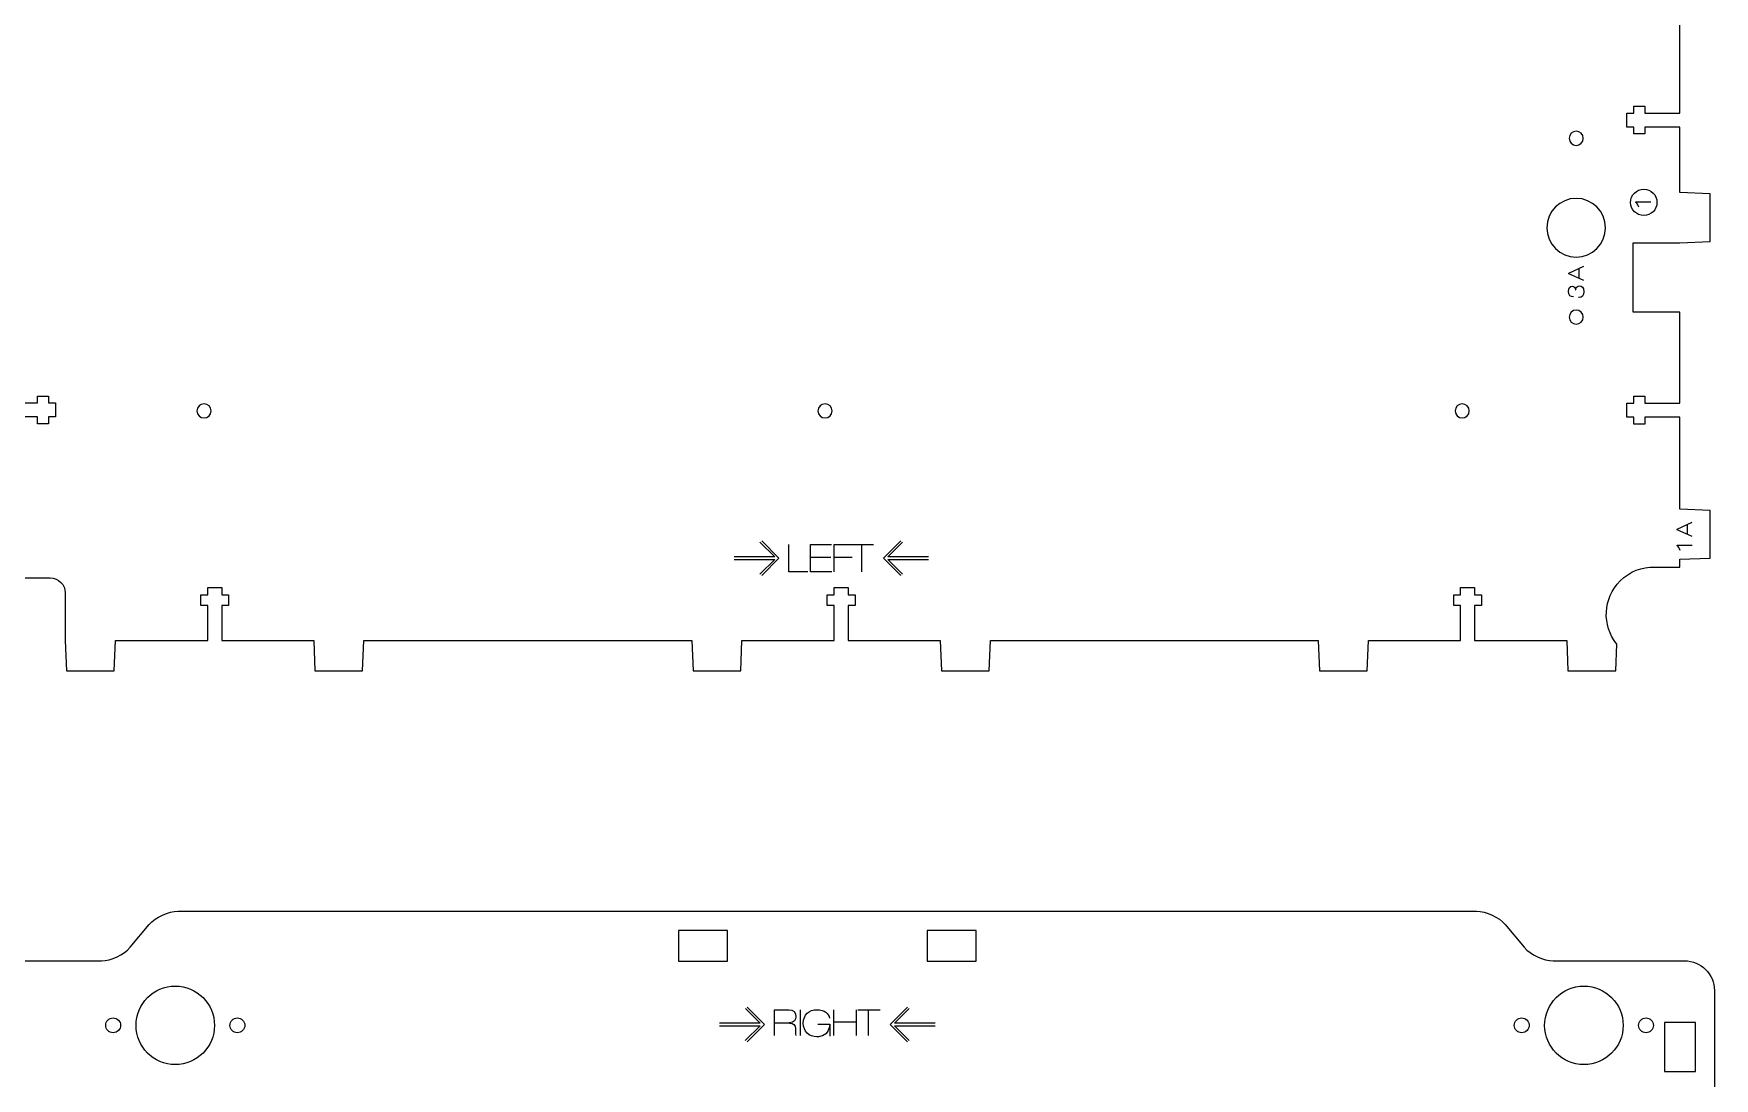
# Model space of a CAD drawing. Extents: x 16 to 1660, y 62 to 1240.
# Drawn here: x 317 to 587.6, y 691.2 to 859.4 of the extents above; entities that cross this region are included whole.
import ezdxf

# ---------------------------------------------------------------- set-up
doc = ezdxf.new("R2010")
doc.units = 0
doc.layers.get('0').update_dxf_attribs({"linetype": 'CONTINUOUS'})

msp = doc.modelspace()

# ---------------------------------------------------------------- linework, layer by layer
at = {"color": 7}
for points in [[(578.009173, 773.501684), (582.059909, 773.501684), (582.059909, 774.748824), (586.931911, 774.94892), (586.931911, 782.629033), (582.059909, 782.829129), (582.059909, 797.645513), (576.446227, 797.645513), (576.446227, 796.525938), (574.686289, 796.525938), (574.686289, 797.645513), (573.531718, 797.645513), (573.531718, 799.886076), (574.686289, 799.886076), (574.686289, 801.006216), (576.446227, 801.006216), (576.446227, 799.886076), (582.059909, 799.886076), (582.059909, 814.562478), (574.545742, 814.562478), (574.545742, 825.682316), (582.059909, 825.682316), (582.059909, 825.723238), (586.931911, 825.923333), (586.931911, 833.6026), (582.059909, 833.802696), (582.059909, 844.357807), (576.446227, 844.357807), (576.446227, 843.238513), (574.686289, 843.238513), (574.686289, 844.357807), (573.531718, 844.357807), (573.531718, 846.598369), (574.686289, 846.598369), (574.686289, 847.718509), (576.446227, 847.718509), (576.446227, 846.598369), (582.060191, 846.598369), (582.060191, 868.182724)], [(565.387913, 843.684707), (565.387913, 843.684707)], [(576.27266, 834.3519), (576.27266, 834.3519)], [(565.388196, 832.864871), (565.388196, 832.864871)], [(575.001249, 832.219147), (575.001249, 832.306918), (577.384051, 832.306918)], [(566.596107, 819.62244), (564.179438, 820.732984), (564.179438, 820.820756), (566.596107, 821.931018)], [(565.797418, 821.563847), (565.797418, 819.983402)], [(565.302964, 818.145571), (565.31002, 818.145571)], [(565.387913, 814.884776), (565.387913, 814.884776)], [(312.027711, 799.925587), (317.641958, 799.925587), (317.641958, 801.045162), (319.401896, 801.045162), (319.401896, 799.925587), (320.556184, 799.925587), (320.556184, 797.685024), (319.401896, 797.685024), (319.401896, 796.565167), (317.641958, 796.565167), (317.641958, 797.685024), (312.027711, 797.685024)], [(344.462664, 799.783629), (344.462664, 799.783629)], [(444.451458, 799.783629), (444.451458, 799.783629)], [(547.040929, 799.783629), (547.040929, 799.783629)], [(584.061711, 778.413198), (581.645042, 779.523742), (581.645042, 779.611796), (584.061711, 780.722058)], [(583.263022, 780.35404), (583.263022, 778.77416)], [(433.951944, 777.525044), (436.343213, 775.133211), (429.804407, 775.133211)], [(434.249407, 777.714698), (437.031553, 774.932833), (434.249407, 772.150969)], [(441.687938, 772.754642), (438.631471, 772.754642), (438.631471, 777.11046)], [(445.53632, 772.754642), (442.107602, 772.754642), (442.107602, 777.11046), (445.499631, 777.11046)], [(445.918731, 772.754642), (445.918731, 777.11046), (448.975198, 777.11046)], [(448.498807, 777.11046), (452.256878, 777.11046)], [(450.388567, 772.754642), (450.388567, 777.11046)], [(456.638942, 772.150687), (453.856796, 774.932551), (456.638942, 777.714416)], [(461.084224, 775.132929), (454.544571, 775.132929), (456.944871, 777.532947)], [(581.662258, 776.946489), (581.662258, 777.034542), (584.04506, 777.034542)], [(429.804407, 774.73302), (436.34406, 774.73302), (433.94376, 772.332438)], [(442.107602, 775.084951), (445.359084, 775.084951)], [(445.918731, 775.084951), (448.797962, 775.084951)], [(456.936687, 772.340904), (454.545418, 774.731891), (461.084224, 774.731891)], [(312.032791, 771.74598), (319.712058, 771.74598)], [(322.112076, 769.345962), (322.112076, 761.681936), (322.112358, 761.681936), (322.312453, 756.809651), (329.992002, 756.809651), (330.192098, 761.681936), (345.062951, 761.681936), (345.062951, 767.2959), (343.943093, 767.2959), (343.943093, 769.055838), (345.062951, 769.055838), (345.062951, 770.210409), (347.303513, 770.210409), (347.303513, 769.055838), (348.423371, 769.055838), (348.423371, 767.2959), (347.303513, 767.2959), (347.303513, 761.681936), (362.117922, 761.681936), (362.318018, 756.809651), (369.997567, 756.809651), (370.19738, 761.681936), (422.987893, 761.681936), (423.187989, 756.809651), (430.868667, 756.809651), (431.068762, 761.681936), (445.923811, 761.681936), (445.923811, 767.2959), (444.804236, 767.2959), (444.804236, 769.055838), (445.923811, 769.055838), (445.923811, 770.210409), (448.164373, 770.210409), (448.164373, 769.055838), (449.284513, 769.055838), (449.284513, 767.2959), (448.164373, 767.2959), (448.164373, 761.681936), (462.991482, 761.681936), (463.191578, 756.809651), (470.870844, 756.809651), (471.07094, 761.681936), (523.863711, 761.681936), (524.063807, 756.809651), (531.74392, 756.809651), (531.944016, 761.681936), (546.785236, 761.681936), (546.785236, 767.2959), (545.66566, 767.2959), (545.66566, 769.055838), (546.785236, 769.055838), (546.785236, 770.210409), (549.025798, 770.210409), (549.025798, 769.055838), (550.145938, 769.055838), (550.145938, 767.2959), (549.025798, 767.2959), (549.025798, 761.681936), (563.8673, 761.681936), (564.067396, 756.809651), (571.746662, 756.809651), (571.923051, 761.104791)], [(340.280413, 718.111904), (549.320156, 718.111904)], [(332.5622, 712.27442), (335.644631, 715.949518)], [(420.873767, 710.020593), (428.753129, 710.020593), (428.753129, 714.980367), (420.873767, 714.980367), (420.873767, 710.020593), (420.873767, 710.020593)], [(460.873969, 710.020593), (468.753331, 710.020593), (468.753331, 714.980367), (460.873969, 714.980367), (460.873969, 710.020593), (460.873969, 710.020593)], [(553.95622, 715.949518), (557.038087, 712.27442)], [(306.762856, 710.111751), (327.9267, 710.111751)], [(561.674433, 710.111751), (582.836584, 710.111751)], [(587.637749, 705.311998), (587.637749, 412.49346)], [(431.61966, 702.440104), (434.010929, 700.048271), (427.47184, 700.048271)], [(431.917122, 702.629758), (434.699269, 699.847611), (431.917122, 697.065747)], [(436.299187, 698.056347), (436.299187, 702.225616), (438.593936, 702.225616)], [(440.440798, 702.225616), (440.440798, 698.056347)], [(445.862287, 698.056347), (445.862287, 702.225616)], [(449.436067, 702.225616), (449.436067, 698.056347)], [(449.720264, 702.225616), (453.317187, 702.225616)], [(451.460164, 698.056347), (451.460164, 702.188927)], [(457.712233, 697.065747), (454.930087, 699.847611), (457.712233, 702.629758)], [(462.157516, 700.047707), (455.617862, 700.047707), (458.018162, 702.447724)], [(329.827749, 698.511853), (329.827749, 698.511853)], [(349.827709, 698.511853), (349.827709, 698.511853)], [(427.47184, 699.648362), (434.011776, 699.648362), (431.611476, 697.248062)], [(438.751416, 700.093991), (438.746053, 700.08242), (436.299187, 700.0748)], [(443.261891, 699.919578), (445.224182, 699.919578), (445.224182, 697.963213)], [(445.862287, 700.286467), (449.436067, 700.286467)], [(458.009978, 697.255964), (455.618709, 699.646951), (462.157516, 699.646951)], [(556.627453, 698.511853), (556.627453, 698.511853)], [(576.627978, 698.511853), (576.627978, 698.511853)], [(579.613607, 692.291111), (584.57338, 692.291111), (584.57338, 700.170473), (579.613607, 700.170473), (579.613607, 692.291111), (579.613607, 692.291111)], [(339.828011, 693.39206), (339.828011, 693.39206)], [(566.627998, 693.39206), (566.627998, 693.39206)]]:
    msp.add_lwpolyline(points, dxfattribs=at)
for points in [[(565.387913, 843.684707), (564.758276, 843.684707), (564.248018, 843.174167), (564.248018, 842.544811)], [(564.248018, 842.544811), (564.248018, 841.915456), (564.758276, 841.405198), (565.387913, 841.405198)], [(566.527809, 842.544811), (566.527809, 843.174167), (566.017833, 843.684707), (565.387913, 843.684707)], [(565.387913, 841.405198), (566.017833, 841.405198), (566.527809, 841.915456), (566.527809, 842.544811)], [(574.148091, 832.227049), (574.148091, 833.400247), (575.099462, 834.3519), (576.27266, 834.3519)], [(576.27266, 834.3519), (577.445858, 834.3519), (578.397229, 833.400529), (578.397229, 832.227049)], [(565.388196, 832.864871), (562.780462, 832.864871), (560.668029, 830.752438), (560.668311, 828.144987)], [(570.10808, 828.144987), (570.10808, 830.752438), (567.994518, 832.864871), (565.388196, 832.864871)], [(576.27266, 830.10248), (575.099462, 830.10248), (574.148091, 831.053851), (574.148091, 832.227049)], [(575.451111, 831.467589), (575.360236, 831.833067), (575.167196, 832.076907), (575.001249, 832.219147)], [(578.397229, 832.227049), (578.397229, 831.053851), (577.445858, 830.10248), (576.27266, 830.10248)], [(560.668311, 828.144987), (560.668311, 825.538382), (562.780744, 823.425102), (565.388196, 823.425102)], [(565.388196, 823.425102), (567.994518, 823.425102), (570.10808, 825.538382), (570.10808, 828.144987)], [(564.142184, 817.892136), (564.142184, 818.460531), (564.399571, 818.707476), (564.768436, 818.707476)], [(564.943978, 816.988178), (564.450089, 817.011884), (564.142184, 817.221858), (564.142184, 817.892136)], [(564.768436, 818.707476), (565.001833, 818.707476), (565.258938, 818.572291), (565.302964, 818.145571)], [(565.31002, 818.145571), (565.36082, 818.605876), (565.628084, 818.761944), (565.946149, 818.761944)], [(566.63336, 817.837667), (566.63336, 817.214802), (566.322069, 816.920444), (565.847936, 816.920444)], [(565.946149, 818.761944), (566.210309, 818.761944), (566.63336, 818.589507), (566.63336, 817.837667)], [(565.387913, 814.884776), (564.758276, 814.884776), (564.248018, 814.374518), (564.248018, 813.74488)], [(566.527809, 813.74488), (566.527809, 814.374518), (566.017833, 814.884776), (565.387913, 814.884776)], [(565.847936, 816.920444), (565.827898, 816.920444), (565.800522, 816.923549), (565.773711, 816.923549)], [(564.248018, 813.74488), (564.248018, 813.115807), (564.758276, 812.605267), (565.387913, 812.605267)], [(565.387913, 812.605267), (566.017833, 812.605267), (566.527809, 813.115524), (566.527809, 813.74488)], [(344.462664, 799.783629), (343.833027, 799.783629), (343.322769, 799.273089), (343.322769, 798.643733)], [(343.322769, 798.643733), (343.322769, 798.014096), (343.833027, 797.50412), (344.462664, 797.50412)], [(345.60256, 798.643733), (345.60256, 799.273371), (345.092584, 799.783629), (344.462664, 799.783629)], [(344.462664, 797.50412), (345.092584, 797.50412), (345.60256, 798.014096), (345.60256, 798.643733)], [(444.451458, 799.783629), (443.82182, 799.783629), (443.311562, 799.273089), (443.311562, 798.643733)], [(443.311562, 798.643733), (443.311562, 798.014096), (443.82182, 797.50412), (444.451458, 797.50412)], [(445.591353, 798.643733), (445.591353, 799.273371), (445.081378, 799.783629), (444.451458, 799.783629)], [(444.451458, 797.50412), (445.081378, 797.50412), (445.591353, 798.014096), (445.591353, 798.643733)], [(547.040929, 799.783629), (546.411291, 799.783629), (545.901033, 799.273089), (545.901033, 798.643733)], [(545.901033, 798.643733), (545.901033, 798.014096), (546.411291, 797.50412), (547.040929, 797.50412)], [(548.180824, 798.643733), (548.180824, 799.273371), (547.670849, 799.783629), (547.040929, 799.783629)], [(547.040929, 797.50412), (547.670849, 797.50412), (548.180824, 798.014096), (548.180824, 798.643733)], [(582.111838, 776.195213), (582.020962, 776.560691), (581.828204, 776.804249), (581.662258, 776.946489)], [(319.712058, 771.74598), (321.037373, 771.74598), (322.112076, 770.67156), (322.112076, 769.345962)], [(571.923051, 761.104791), (569.501867, 764.097193), (569.681924, 768.495909), (572.464353, 771.278056)], [(572.464353, 771.278056), (573.992022, 772.806007), (576.007371, 773.542889), (578.009173, 773.501684)], [(335.644631, 715.949518), (336.641722, 717.13852), (338.727627, 718.111904), (340.280413, 718.111904)], [(549.320156, 718.111904), (550.873224, 718.111904), (552.958564, 717.13852), (553.95622, 715.949518)], [(327.9267, 710.111751), (329.478922, 710.111751), (331.565109, 711.085136), (332.5622, 712.27442)], [(557.038087, 712.27442), (558.035742, 711.085136), (560.122211, 710.111751), (561.674433, 710.111751)], [(582.836584, 710.111751), (585.476491, 710.111751), (587.637749, 707.951904), (587.637749, 705.311998)], [(333.508209, 699.712144), (333.508209, 703.201822), (336.337487, 706.031664), (339.828011, 706.031664)], [(339.828011, 706.031664), (343.318253, 706.031664), (346.148096, 703.201822), (346.148096, 699.712144)], [(560.307913, 699.712144), (560.307913, 703.201822), (563.138038, 706.031664), (566.627998, 706.031664)], [(566.627998, 706.031664), (570.11824, 706.031664), (572.9478, 703.201822), (572.9478, 699.712144)], [(328.628304, 699.712144), (328.628304, 700.37452), (329.165091, 700.911589), (329.827749, 700.911589)], [(329.827749, 700.911589), (330.490971, 700.911589), (331.027758, 700.37452), (331.027758, 699.712144)], [(348.6277, 699.712144), (348.6277, 700.37452), (349.165898, 700.911589), (349.827709, 700.911589)], [(349.827709, 700.911589), (350.490367, 700.911589), (351.028282, 700.37452), (351.028282, 699.712144)], [(438.593936, 702.225616), (439.428749, 702.225616), (439.744556, 701.828811), (439.744556, 701.086849)], [(439.744556, 701.086849), (439.744556, 700.690044), (439.47588, 700.134913), (438.751416, 700.093991)], [(440.949362, 700.047142), (440.949362, 701.425798), (441.919078, 702.225616), (443.110056, 702.225616)], [(443.110056, 702.225616), (444.412229, 702.225616), (445.011104, 701.647342), (445.16294, 700.841598)], [(555.428009, 699.712144), (555.428009, 700.37452), (555.964513, 700.911589), (556.627453, 700.911589)], [(556.627453, 700.911589), (557.290676, 700.911589), (557.827462, 700.37452), (557.827462, 699.712144)], [(575.427969, 699.712144), (575.427969, 700.37452), (575.965884, 700.911589), (576.627978, 700.911589)], [(576.627978, 700.911589), (577.290636, 700.911589), (577.828269, 700.37452), (577.828269, 699.712144)], [(329.827749, 698.511853), (329.165091, 698.511853), (328.628304, 699.048358), (328.628304, 699.712144)], [(331.027758, 699.712144), (331.027758, 699.04864), (330.490971, 698.511853), (329.827749, 698.511853)], [(339.828011, 693.39206), (336.337487, 693.39206), (333.508209, 696.221056), (333.508209, 699.712144)], [(346.148096, 699.712144), (346.148096, 696.221056), (343.318253, 693.39206), (339.828011, 693.39206)], [(349.827709, 698.511853), (349.165898, 698.511853), (348.6277, 699.048358), (348.6277, 699.712144)], [(351.028282, 699.712144), (351.028282, 699.04864), (350.490367, 698.511853), (349.827709, 698.511853)], [(438.746053, 700.08242), (439.388391, 700.076493), (439.668356, 699.778749), (439.668356, 699.20612)], [(439.668356, 699.20612), (439.668356, 699.054567), (439.680209, 698.225398), (439.762053, 698.056347)], [(443.110056, 697.87008), (441.918796, 697.87008), (440.949362, 698.669898), (440.949362, 700.047142)], [(445.07912, 699.221078), (444.790124, 698.262651), (443.980429, 697.87008), (443.110056, 697.87008)], [(445.224182, 699.919578), (445.16294, 699.43472), (445.07912, 699.221078), (445.07912, 699.221078)], [(556.627453, 698.511853), (555.964513, 698.511853), (555.428009, 699.048358), (555.428009, 699.712144)], [(557.827462, 699.712144), (557.827462, 699.04864), (557.290676, 698.511853), (556.627453, 698.511853)], [(566.627998, 693.39206), (563.138038, 693.39206), (560.307913, 696.221056), (560.307913, 699.712144)], [(572.9478, 699.712144), (572.9478, 696.221056), (570.11824, 693.39206), (566.627998, 693.39206)], [(576.627978, 698.511853), (575.965884, 698.511853), (575.427969, 699.048358), (575.427969, 699.712144)], [(577.828269, 699.712144), (577.828269, 699.04864), (577.290636, 698.511853), (576.627978, 698.511853)]]:
    msp.add_open_spline(points, degree=3, dxfattribs=at)

doc.saveas('drawing.dxf')
